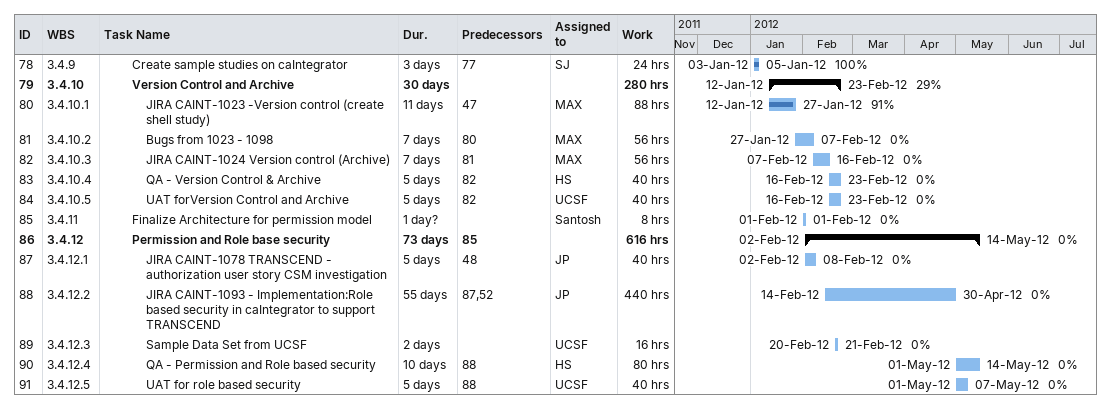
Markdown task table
| ID | WBS | Task | Duration | Start | Finish | Predecessors | Resources | % complete | Work (h) |
|---|---|---|---|---|---|---|---|---|---|
| 78 | 3.4.9 | Create sample studies on caIntegrator | 3d | 2012-01-03 | 2012-01-05 | 77 | SJ | 100 | 24 |
| 79 | 3.4.10 | **Version Control and Archive** | 30d | 2012-01-12 | 2012-02-23 |  |  | 29 | 280 |
| 80 | 3.4.10.1 | JIRA CAINT-1023 -Version control (create shell study) | 11d | 2012-01-12 | 2012-01-27 | 47 | MAX | 91 | 88 |
| 81 | 3.4.10.2 | Bugs from 1023 - 1098 | 7d | 2012-01-27 | 2012-02-07 | 80 | MAX | 0 | 56 |
| 82 | 3.4.10.3 | JIRA CAINT-1024 Version control (Archive) | 7d | 2012-02-07 | 2012-02-16 | 81 | MAX | 0 | 56 |
| 83 | 3.4.10.4 | QA - Version Control & Archive | 5d | 2012-02-16 | 2012-02-23 | 82 | HS | 0 | 40 |
| 84 | 3.4.10.5 | UAT forVersion Control and Archive | 5d | 2012-02-16 | 2012-02-23 | 82 | UCSF | 0 | 40 |
| 85 | 3.4.11 | Finalize Architecture for permission model | 1d? | 2012-02-01 | 2012-02-01 |  | Santosh | 0 | 8 |
| 86 | 3.4.12 | **Permission and Role base security** | 73d | 2012-02-02 | 2012-05-14 | 85 |  | 0 | 616 |
| 87 | 3.4.12.1 | JIRA CAINT-1078 TRANSCEND - authorization user story CSM investigation | 5d | 2012-02-02 | 2012-02-08 | 48 | JP | 0 | 40 |
| 88 | 3.4.12.2 | JIRA CAINT-1093 - Implementation:Role based security in caIntegrator to support TRANSCEND | 55d | 2012-02-14 | 2012-04-30 | 87, 52 | JP | 0 | 440 |
| 89 | 3.4.12.3 | Sample Data Set from UCSF | 2d | 2012-02-20 | 2012-02-21 |  | UCSF | 0 | 16 |
| 90 | 3.4.12.4 | QA - Permission and Role based security | 10d | 2012-05-01 | 2012-05-14 | 88 | HS | 0 | 80 |
| 91 | 3.4.12.5 | UAT for role based security | 5d | 2012-05-01 | 2012-05-07 | 88 | UCSF | 0 | 40 |
